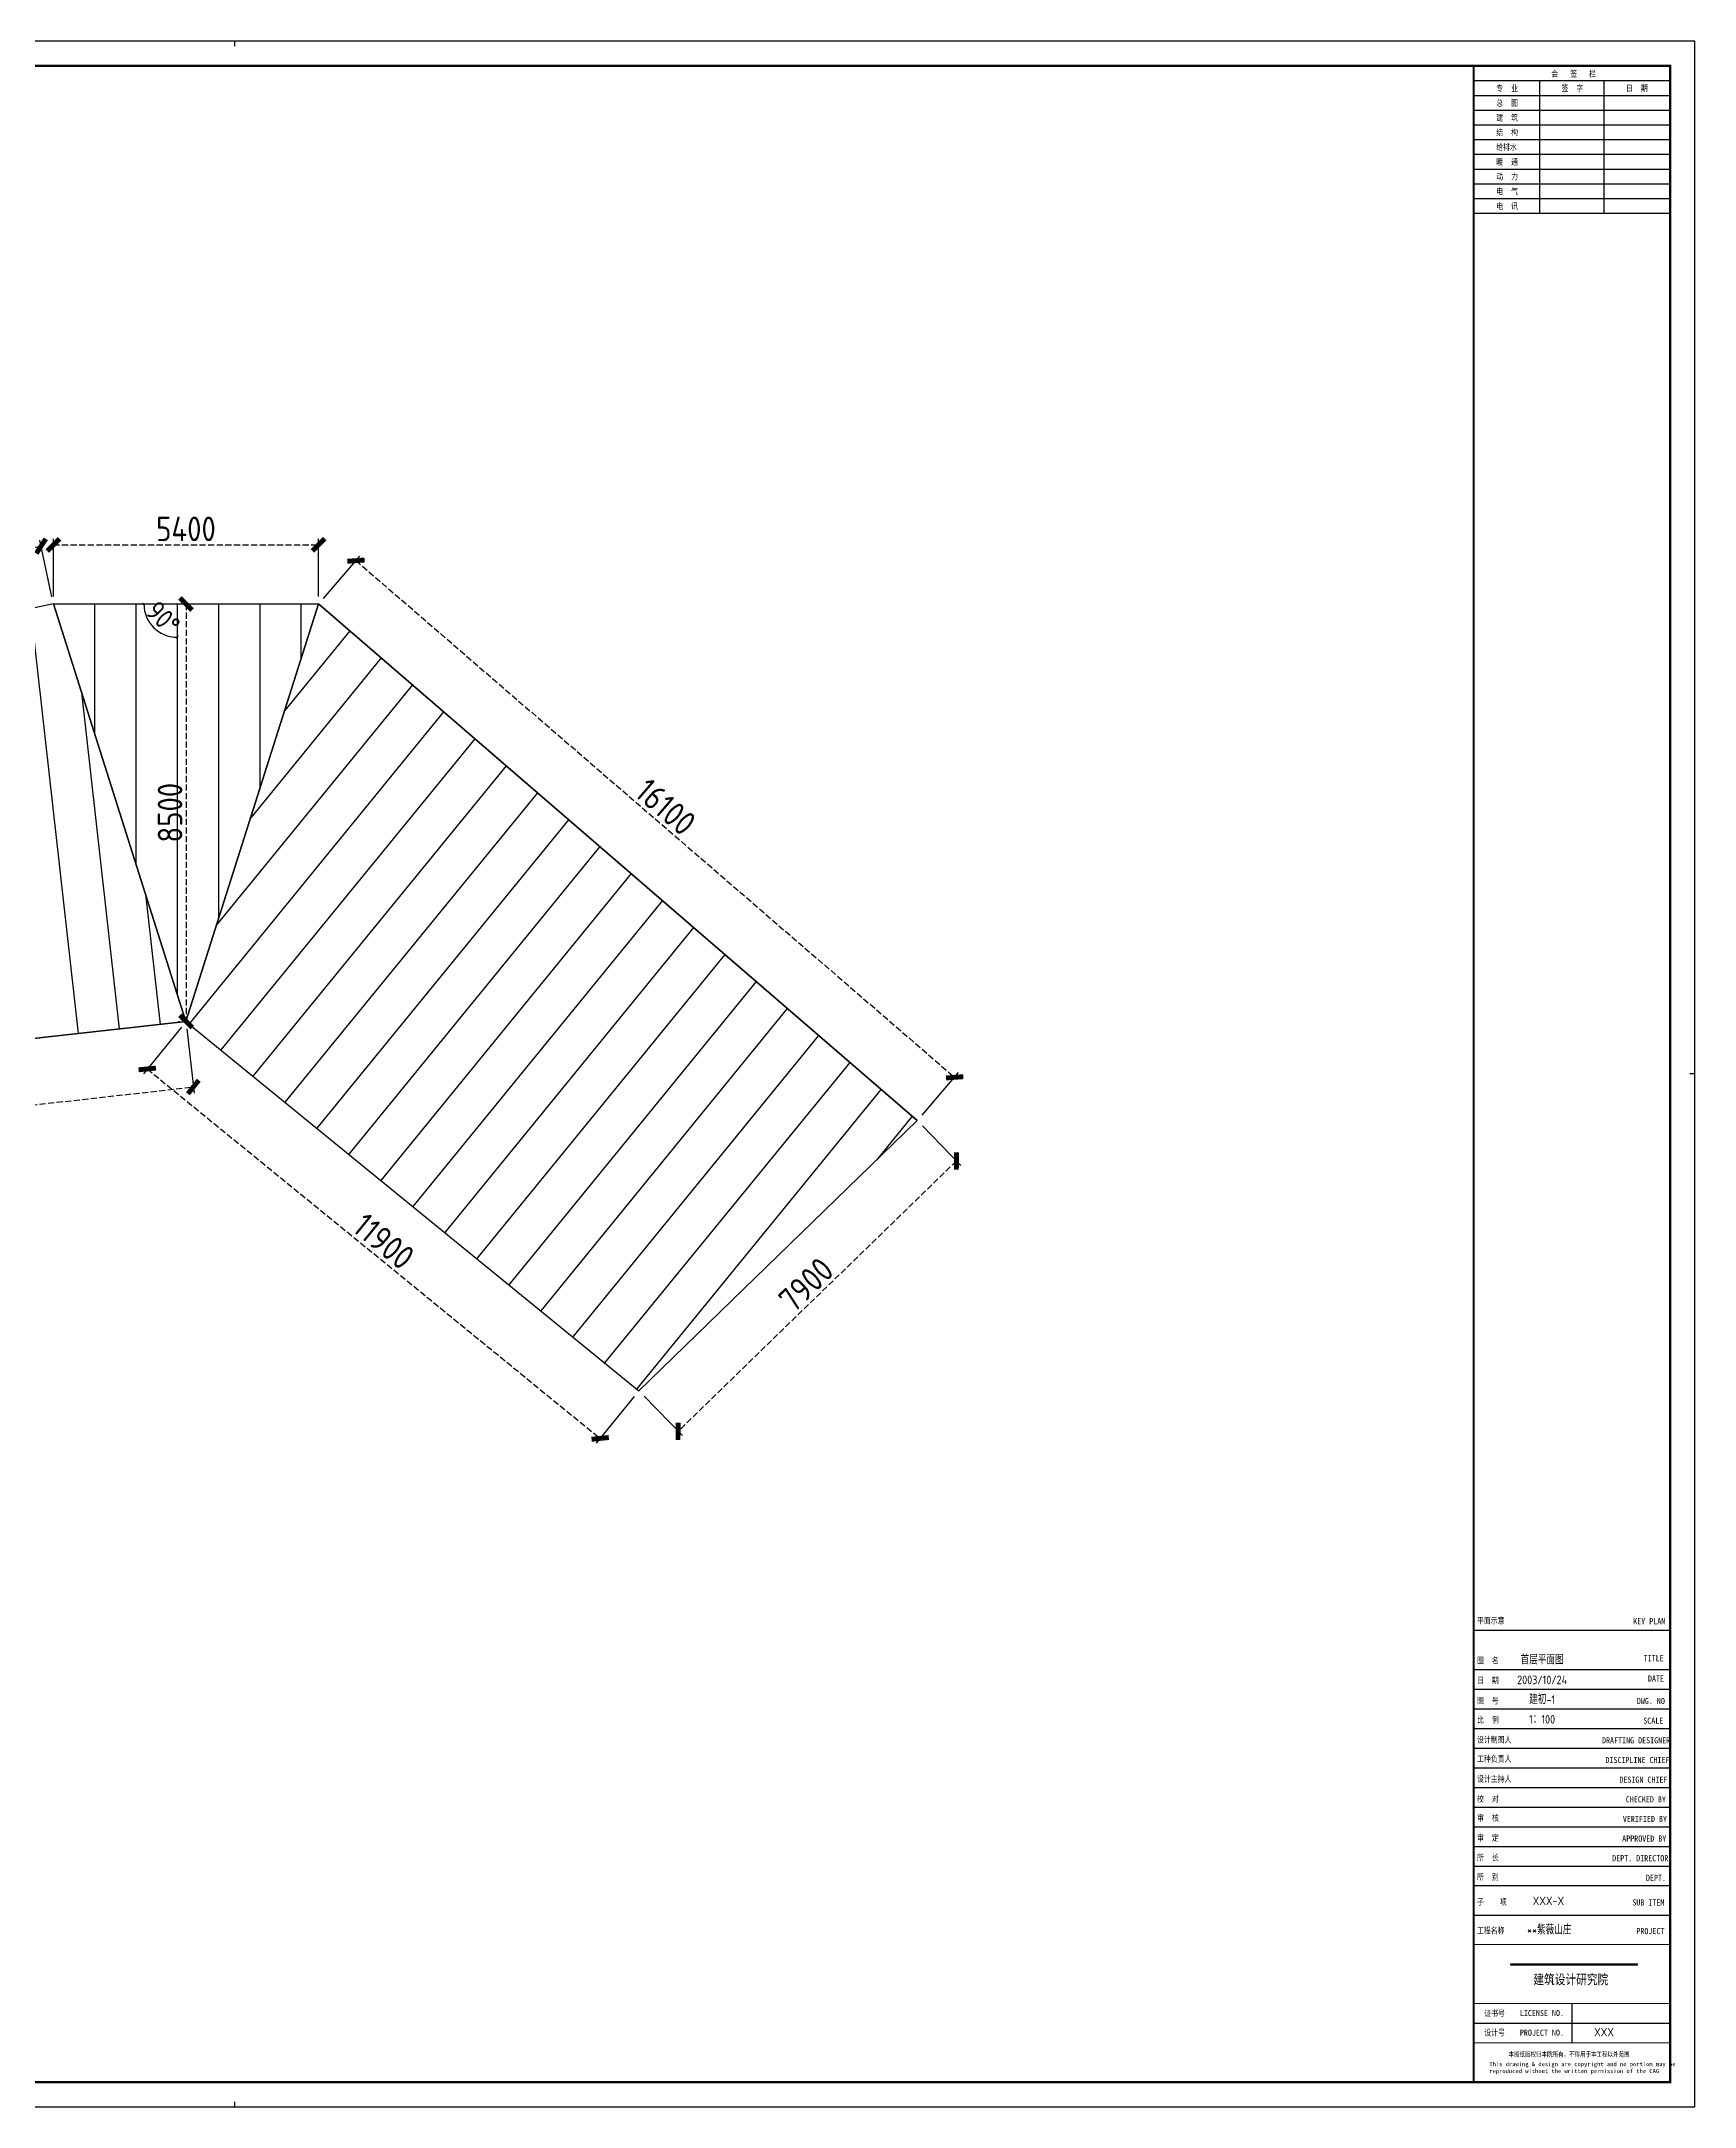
# Model space of a CAD drawing. Extents: x 18695 to 137595, y 9127 to 385570.
# Drawn here: x 70270 to 137595, y 9127 to 93227 of the extents above; entities that cross this region are included whole.
import ezdxf
from ezdxf.enums import TextEntityAlignment as Align

# ---------------------------------------------------------------- set-up
doc = ezdxf.new("R2010")
doc.units = 0
doc.header["$LTSCALE"] = 1000
doc.header["$MEASUREMENT"] = 0
doc.linetypes.add('DASH', pattern=[0.35, 0.25, -0.1])
doc.layers.add('PUB_TITLE', color=4, linetype='Continuous')
doc.styles.get("Standard").update_dxf_attribs({"font": 'gbenor.shx', "bigfont": 'gbcbig.shx'})
doc.styles.add('图框', font='')
doc.styles.get('图框').set_extended_font_data('SimSun')
doc.dimstyles.get("Standard").update_dxf_attribs({"dimscale": 100, "dimtxt": 3.5, "dimasz": 1, "dimexe": 2.5, "dimexo": 3, "dimgap": 1.5, "dimtad": 1, "dimdec": 0, "dimzin": 0, "dimdsep": 46, "dimtxsty": 'Standard', "dimblk": 'ARCHTICK', "dimcen": 0.09, "dimadec": 0, "dimazin": 0, "dimtfac": 1, "dimtdec": 0, "dimtix": 1, "dimtmove": 2, "dimatfit": 3, "dimfxl": 1, "dimtolj": 1, "dimtzin": 0, "dimarcsym": 0})

# ---------------------------------------------------------------- blocks, each defined once
blk = doc.blocks.new('_ArchTick')
at = {"color": 0, "linetype": 'ByBlock', "const_width": 0.4}
blk.add_lwpolyline([(-0.5, -0.5), (0.5, 0.5)], dxfattribs=at)
blk = doc.blocks.new('*D4')
at = {"color": 0, "linetype": 'DASH', "lineweight": -2}
blk.add_line((34660, 65081), (70260, 72672), dxfattribs=at)
at = {"color": 0, "lineweight": -2}
for p, q in [((70699, 70611), (70207, 72916)), ((35099, 63020), (34608, 65325))]:
    blk.add_line(p, q, dxfattribs=at)
at = {"layer": 'Defpoints', "color": 0}
for p in [(70260, 72672), (70762, 70317), (35162, 62726)]:
    blk.add_point(p, dxfattribs=at)
at = {"color": 0, "lineweight": -2, "xscale": 500, "yscale": 500, "zscale": 500}
for p, rotation in [((70260, 72672), 12.03698838135666), ((34660, 65081), 192.0369883813567)]:
    blk.add_blockref('_ArchTick', p, dxfattribs=dict(at, rotation=rotation))
at = {"color": 0, "insert": (52324, 69512), "char_height": 1000, "attachment_point": 5, "rotation": 12.03699}
blk.add_mtext('\\A1;18200', dxfattribs=at)
blk = doc.blocks.new('*D5')
at = {"color": 0, "lineweight": -2}
for p, q in [((70762, 70617), (70762, 72974)), ((81562, 70617), (81562, 72974))]:
    blk.add_line(p, q, dxfattribs=at)
at = {"color": 0, "linetype": 'DASH', "lineweight": -2}
blk.add_line((70762, 72724), (81562, 72724), dxfattribs=at)
at = {"layer": 'Defpoints', "color": 0}
for p in [(81562, 72724), (70762, 70317), (81562, 70317)]:
    blk.add_point(p, dxfattribs=at)
at = {"color": 0, "lineweight": -2, "xscale": 500, "yscale": 500, "zscale": 500, "rotation": 180}
blk.add_blockref('_ArchTick', (70762, 72724), dxfattribs=at)
at = {"color": 0, "lineweight": -2, "xscale": 500, "yscale": 500, "zscale": 500}
blk.add_blockref('_ArchTick', (81562, 72724), dxfattribs=at)
at = {"color": 0, "insert": (76162, 73374), "char_height": 1000, "attachment_point": 5}
blk.add_mtext('\\A1;5400', dxfattribs=at)
blk = doc.blocks.new('*D6')
at = {"color": 0, "lineweight": -2}
for p, q in [((81758, 70545), (83246, 72269)), ((106136, 49508), (107624, 51233))]:
    blk.add_line(p, q, dxfattribs=at)
at = {"color": 0, "linetype": 'DASH', "lineweight": -2}
blk.add_line((83083, 72080), (107461, 51043), dxfattribs=at)
at = {"layer": 'Defpoints', "color": 0}
for p in [(81562, 70317), (107461, 51043), (105940, 49281)]:
    blk.add_point(p, dxfattribs=at)
at = {"color": 0, "lineweight": -2, "xscale": 500, "yscale": 500, "zscale": 500}
for p, rotation in [((83083, 72080), 139.2077103999457), ((107461, 51043), 319.2077103999458)]:
    blk.add_blockref('_ArchTick', p, dxfattribs=dict(at, rotation=rotation))
at = {"color": 0, "insert": (95696, 62054), "char_height": 1000, "attachment_point": 5, "rotation": 319.20771}
blk.add_mtext('\\A1;16100', dxfattribs=at)
blk = doc.blocks.new('*D7')
at = {"color": 0, "lineweight": -2}
for p, q in [((106149, 49065), (107709, 47458)), ((94813, 38059), (96374, 36451))]:
    blk.add_line(p, q, dxfattribs=at)
at = {"color": 0, "linetype": 'DASH', "lineweight": -2}
blk.add_line((107535, 47637), (96200, 36631), dxfattribs=at)
at = {"layer": 'Defpoints', "color": 0}
for p in [(105940, 49281), (94604, 38274), (96200, 36631)]:
    blk.add_point(p, dxfattribs=at)
at = {"color": 0, "lineweight": -2, "xscale": 500, "yscale": 500, "zscale": 500}
for p, rotation in [((107535, 47637), 44.1570624052576), ((96200, 36631), 224.1570624052576)]:
    blk.add_blockref('_ArchTick', p, dxfattribs=dict(at, rotation=rotation))
at = {"color": 0, "insert": (101415, 42600), "char_height": 1000, "attachment_point": 5, "rotation": 44.15706}
blk.add_mtext('\\A1;7900', dxfattribs=at)
blk = doc.blocks.new('*D8')
at = {"color": 0, "lineweight": -2}
for p, q in [((75972, 53085), (74426, 51190)), ((94415, 38041), (92869, 36146))]:
    blk.add_line(p, q, dxfattribs=at)
at = {"color": 0, "linetype": 'DASH', "lineweight": -2}
blk.add_line((74584, 51384), (93027, 36340), dxfattribs=at)
at = {"layer": 'Defpoints', "color": 0}
for p in [(76162, 53317), (94604, 38274), (93027, 36340)]:
    blk.add_point(p, dxfattribs=at)
at = {"color": 0, "lineweight": -2, "xscale": 500, "yscale": 500, "zscale": 500}
for p, rotation in [((74584, 51384), 140.7960156294739), ((93027, 36340), 320.7960156294739)]:
    blk.add_blockref('_ArchTick', p, dxfattribs=dict(at, rotation=rotation))
at = {"color": 0, "insert": (84216, 44366), "char_height": 1000, "attachment_point": 5, "rotation": 320.79602}
blk.add_mtext('\\A1;11900', dxfattribs=at)
blk = doc.blocks.new('*D9')
at = {"color": 0, "lineweight": -2}
for p, q in [((76195, 53019), (76488, 50399)), ((44194, 49442), (44487, 46821))]:
    blk.add_line(p, q, dxfattribs=at)
at = {"color": 0, "linetype": 'DASH', "lineweight": -2}
blk.add_line((44459, 47069), (76460, 50647), dxfattribs=at)
at = {"layer": 'Defpoints', "color": 0}
for p in [(76162, 53317), (76460, 50647), (44161, 49740)]:
    blk.add_point(p, dxfattribs=at)
at = {"color": 0, "lineweight": -2, "xscale": 500, "yscale": 500, "zscale": 500}
for p, rotation in [((76460, 50647), 6.379349726678115), ((44459, 47069), 186.3793497266781)]:
    blk.add_blockref('_ArchTick', p, dxfattribs=dict(at, rotation=rotation))
at = {"color": 0, "insert": (60388, 49504), "char_height": 1000, "attachment_point": 5, "rotation": 6.37935}
blk.add_mtext('\\A1;16100', dxfattribs=at)
blk = doc.blocks.new('*D10')
at = {"color": 0, "lineweight": -2}
for p, q in [((75862, 70317), (75912, 70317)), ((75862, 53317), (75912, 53317))]:
    blk.add_line(p, q, dxfattribs=at)
at = {"color": 0, "linetype": 'DASH', "lineweight": -2}
blk.add_line((76162, 70317), (76162, 53317), dxfattribs=at)
at = {"layer": 'Defpoints', "color": 0}
for p in [(76162, 70317), (76162, 53317), (76162, 53317)]:
    blk.add_point(p, dxfattribs=at)
at = {"color": 0, "lineweight": -2, "xscale": 500, "yscale": 500, "zscale": 500}
for p, rotation in [((76162, 70317), 90), ((76162, 53317), 270)]:
    blk.add_blockref('_ArchTick', p, dxfattribs=dict(at, rotation=rotation))
at = {"color": 0, "insert": (75512, 61817), "char_height": 1000, "attachment_point": 5, "rotation": 90}
blk.add_mtext('\\A1;8500', dxfattribs=at)
blk = doc.blocks.new('$titleblk$00000167')
blk.add_hatch(color=256).paths.add_polyline_path([(-74.91, 58.12), (-74.91, 57.66), (-23.44, 57.66), (-23.44, 58.12)])
for p, q in [((-594.5, 839), (-594.5, 841)), ((-90, 825), (-10, 825)), ((-63, 771), (-63, 825)), ((-37, 825), (-37, 771)), ((-90, 819), (-10, 819)), ((-90, 813), (-10, 813)), ((-90, 807), (-10, 807)), ((-90, 801), (-10, 801)), ((-90, 795), (-10, 795)), ((-90, 789), (-10, 789)), ((-90, 783), (-10, 783)), ((-90, 777), (-10, 777)), ((-90, 771), (-10, 771)), ((0, 420.5), (-2, 420.5)), ((-90, 194), (-10, 194)), ((-90, 194), (-10, 194)), ((-90, 178), (-10, 178)), ((-90, 170), (-10, 170)), ((-90, 162), (-10, 162)), ((-90, 154), (-10, 154)), ((-90, 146), (-10, 146)), ((-90, 138), (-10, 138)), ((-90, 130), (-10, 130)), ((-90, 122), (-10, 122)), ((-90, 114), (-10, 114)), ((-90, 106), (-10, 106)), ((-90, 98), (-10, 98)), ((-90, 90), (-10, 90)), ((-90, 78), (-10, 78)), ((-90, 34), (-10, 34)), ((-50, 42), (-50, 26)), ((-594.5, 0), (-594.5, 2))]:
    blk.add_line(p, q)
for points in [[(-1189, 0), (0, 0), (0, 841), (-1189, 841)], [(-74.91, 58.12), (-23.44, 58.12), (-23.44, 57.66), (-74.91, 57.66)]]:
    blk.add_lwpolyline(points, close=True)
at = {"const_width": 1}
blk.add_lwpolyline([(-1164, 10), (-10, 10), (-10, 831), (-1164, 831)], close=True, dxfattribs=at)
for points, const_width in [([(-90, 831), (-90, 10)], 0.8), ([(-90, 831), (-90, 766.99)], 0.8), ([(-10, 766.99), (-10, 831), (-90, 831)], 0.8), ([(-90, 10), (-10, 10), (-10, 199.96)], 0.8), ([(-90, 66), (-10, 66)], 0.4), ([(-90, 42), (-10, 42)], 0.4), ([(-90, 26), (-10, 26)], 0.4)]:
    blk.add_lwpolyline(points, dxfattribs=dict(const_width=const_width))
at = {"style": '图框', "width": 0.8}
for s, height, p in [('会   签   栏', 2.5, (-58.39, 826.53)), ('总  图', 2.5, (-80.81, 814.66)), ('专  业', 2.5, (-80.81, 820.66)), ('签  字', 2.5, (-54.22, 820.66)), ('日  期', 2.5, (-28, 820.66)), ('建  筑', 2.5, (-80.81, 808.66)), ('结  构', 2.5, (-80.81, 802.66)), ('给排水', 2.5, (-80.81, 796.66)), ('暖  通', 2.5, (-80.81, 790.66)), ('动  力', 2.5, (-80.81, 784.66)), ('电  气', 2.5, (-80.81, 778.66)), ('电  讯', 2.5, (-80.81, 772.66)), ('平面示意', 2.5, (-88.65, 196.71)), ('KEY PLAN', 2.5, (-25.05, 196.43)), ('图  名', 2.5, (-88.65, 180.41)), ('TITLE', 2.5, (-20.79, 181.37)), ('日  期', 2.5, (-88.65, 172.37)), ('DATE', 2.5, (-19.03, 173.13)), ('图  号', 2.5, (-88.65, 164.07)), ('DWG. NO', 2.5, (-23.56, 163.93)), ('比  例', 2.5, (-88.65, 156.29)), ('SCALE', 2.5, (-20.94, 155.93)), ('设计制图人', 2.5, (-88.65, 148.18)), ('工种负责人', 2.5, (-88.65, 140.37)), ('DRAFTING DESIGNER', 2.5, (-37.74, 147.93)), ('设计主持人', 2.5, (-88.65, 132.21)), ('DISCIPLINE CHIEF', 2.5, (-36.36, 139.93)), ('校  对', 2.5, (-88.65, 124.09)), ('DESIGN CHIEF', 2.5, (-30.68, 131.93)), ('CHECKED BY', 2.5, (-28.05, 123.93)), ('审  核', 2.5, (-88.65, 116.31)), ('VERIFIED BY', 2.5, (-29.25, 115.93)), ('审  定', 2.5, (-88.65, 108.21)), ('APPROVED BY', 2.5, (-29.52, 107.93)), ('所  长', 2.5, (-88.65, 100.2)), ('DEPT. DIRECTOR', 2.5, (-33.6, 99.93)), ('所  别', 2.5, (-88.65, 92.35)), ('DEPT.', 2.5, (-19.86, 91.93)), ('子    项', 2.5, (-88.65, 82.15)), ('SUB ITEM', 2.5, (-25.4, 81.92)), ('工程名称', 2.5, (-88.65, 70.5)), ('PROJECT', 2.5, (-23.76, 70.26)), ('建筑设计研究院', 4, (-65.71, 49.84)), ('证书号', 2.5, (-85.69, 36.75)), ('LICENSE NO.', 2.5, (-71.18, 36.9)), ('设计号', 2.5, (-85.69, 28.92)), ('PROJECT NO.', 2.5, (-71.18, 28.9)), ('本图纸版权归本院所有，不得用于本工程以外范围', 2, (-75.8, 20.34))]:
    blk.add_text(s, height=height, dxfattribs=at).set_placement(p)
at = {"insert": (-83.62, 18.2), "char_height": 1.7, "width": 72.25, "attachment_point": 1, "style": '图框'}
blk.add_mtext('This drawing & design are copyright and no portion may be reproduced without the written permission of the CAG', dxfattribs=at)
at = {"flags": 4}
for tag, p in [('(扩展图名)', (-62.12, 184.1)), ('图名', (-62.12, 180.13)), ('日期', (-62.12, 172.03)), ('图号', (-62.12, 163.99)), ('比例', (-62.12, 156)), ('子项', (-59.56, 82.07)), ('工程名称', (-59.24, 70.19)), ('设计号', (-36.91, 28.62))]:
    blk.add_attdef(tag, text='', height=3.5, dxfattribs=at).set_placement(p, align=Align.CENTER)
for tag, p in [('设计人', (-64.84, 148.13)), ('负责人', (-64.71, 140.27)), ('主持人', (-64.73, 132.26)), ('校对人', (-64.28, 124.4)), ('审核人', (-63.96, 116.15)), ('审定人', (-64.16, 107.95)), ('所长', (-64.16, 99.76))]:
    blk.add_attdef(tag, p, '', height=3.5)
blk = doc.blocks.new('*D43')
at = {"color": 0, "lineweight": -2}
blk.add_arc((75802, 70317), 1356, 180, 270, dxfattribs=at)
at = {"layer": 'Defpoints', "color": 0}
for p in [(70762, 70317), (75802, 70317), (81562, 70317), (74627, 69639), (75802, 54451)]:
    blk.add_point(p, dxfattribs=at)
at = {"color": 0, "lineweight": -2, "xscale": 100, "yscale": 100, "zscale": 100, "rotation": 90.0000000000001}
blk.add_blockref('_ArchTick', (74446, 70317), dxfattribs=at)
at = {"color": 0, "lineweight": -2, "xscale": 100, "yscale": 100, "zscale": 100}
blk.add_blockref('_ArchTick', (75802, 68961), dxfattribs=at)
at = {"color": 0, "insert": (75232, 69748), "char_height": 800, "attachment_point": 5, "rotation": 315}
blk.add_mtext('\\A1;90°', dxfattribs=at)

msp = doc.modelspace()

# ---------------------------------------------------------------- linework, layer by layer
at = {"color": 1, "lineweight": 30}
for p, q in [((70761.5, 70317.5), (35161.9, 62726.5)), ((70761.5, 70317.5), (81561.5, 70317.5)), ((70761.5, 70317.5), (76161.5, 53317.5)), ((76161.5, 53317.5), (81561.5, 70317.5)), ((81561.5, 70317.5), (105939.6, 49280.6)), ((76161.5, 53317.5), (44160.9, 49739.7)), ((76161.5, 53317.5), (94604.2, 38273.9))]:
    msp.add_line(p, q, dxfattribs=at)
for p, q in [((70761.5, 70317.5), (35161.9, 62726.5)), ((69835.1, 70119.9), (71768.6, 52826.3)), ((76161.5, 53317.5), (70761.5, 70317.5)), ((70761.5, 70317.5), (81561.5, 70317.5)), ((72441.5, 70317.5), (72441.5, 65028.6)), ((74121.5, 70317.5), (74121.5, 59739.7)), ((75801.5, 70317.5), (75801.5, 54450.8)), ((81561.5, 70317.5), (76161.5, 53317.5)), ((77481.5, 70317.5), (77481.5, 57473)), ((79161.5, 70317.5), (79161.5, 62761.9)), ((80841.5, 70317.5), (80841.5, 68050.8)), ((105939.6, 49280.6), (81561.5, 70317.5)), ((82833.9, 69219.5), (80178.8, 65964.4)), ((84106.3, 68121.5), (78796.1, 61611.4)), ((71906.4, 66713.2), (73438.1, 53013)), ((85378.7, 67023.5), (77413.4, 57258.4)), ((86651.1, 65925.5), (76284.8, 53216.9)), ((87923.5, 64827.5), (77586.6, 52155)), ((89195.9, 63729.5), (78888.5, 51093.1)), ((90468.3, 62631.5), (80190.3, 50031.2)), ((91740.7, 61533.5), (81492.1, 48969.3)), ((93013, 60435.5), (82794, 47907.4)), ((94285.4, 59337.5), (84095.8, 46845.5)), ((74515.1, 58500.9), (75107.7, 53199.6)), ((95557.8, 58239.5), (85397.6, 45783.6)), ((96830.2, 57141.5), (86699.5, 44721.7)), ((98102.6, 56043.5), (88001.3, 43659.8)), ((99375, 54945.5), (89303.1, 42597.9)), ((100647.4, 53847.5), (90605, 41536)), ((44160.9, 49739.7), (76161.5, 53317.5)), ((76161.5, 53317.5), (94604.2, 38273.9)), ((101919.8, 52749.5), (91906.8, 40474.1)), ((103192.1, 51651.5), (93208.6, 39412.2)), ((104464.5, 50553.5), (94510.5, 38350.3)), ((94604.2, 38273.9), (105939.6, 49280.6)), ((105736.9, 49455.5), (104278.9, 47668))]:
    msp.add_line(p, q)
at = {"color": 1}
msp.add_line((94604.2, 38273.9), (105939.6, 49280.6), dxfattribs=at)

# ---------------------------------------------------------------- block references
at = {"layer": 'PUB_TITLE', "xscale": 100, "yscale": 100, "zscale": 100}
msp.add_blockref('$titleblk$00000167', (137594.7, 9127.5), dxfattribs=at).add_auto_attribs({'比例': '1：100', '图号': '建初-1', '日期': '2003/10/24', '图名': '首层平面图', '子项': 'XXX-X', '工程名称': '**紫薇山庄', '设计号': 'XXX'})

# ---------------------------------------------------------------- dimensions: what is measured, and where the dimension line sits
at = {"color": 1}
for p1, p2, distance, picture, middle in [((70761.5, 70317.5), (81561.5, 70317.5), 2406.2, '*D5', (76161.5, 73373.6)), ((35161.9, 62726.5), (70761.5, 70317.5), 2407.1, '*D4', (52324.2, 69511.9)), ((81561.5, 70317.5), (105939.6, 49280.6), 2328.2, '*D6', (95696.3, 62053.8)), ((76161.5, 70317.5), (76161.5, 53317.5), 0, '*D10', (75511.5, 61817.5)), ((44160.9, 49739.7), (76161.5, 53317.5), -2687.1, '*D9', (60387.6, 49504.1)), ((76161.5, 53317.5), (94604.2, 38273.9), -2495.4, '*D8', (84216.4, 44365.7)), ((105939.6, 49280.6), (94604.2, 38273.9), 2290.4, '*D7', (101414.6, 42600.4))]:
    dim = msp.add_aligned_dim(p1=p1, p2=p2, distance=distance, dimstyle='Standard', override={"dimtxt": 10, "dimasz": 5, "dimlfac": 0.5}, dxfattribs=at)
    dim.commit()
    dim.dimension.update_dxf_attribs({"geometry": picture, "text_midpoint": middle})
dim = msp.add_angular_dim_2l(base=(74627.2, 69639.5), line1=((70761.5, 70317.5), (81561.5, 70317.5)), line2=((75801.5, 70317.5), (75801.5, 54450.8)), dimstyle='Standard', override={"dimtxt": 8})
dim.commit()
dim.dimension.update_dxf_attribs({"geometry": '*D43', "text_midpoint": (75231.6, 69747.5)})

doc.saveas('drawing.dxf')
